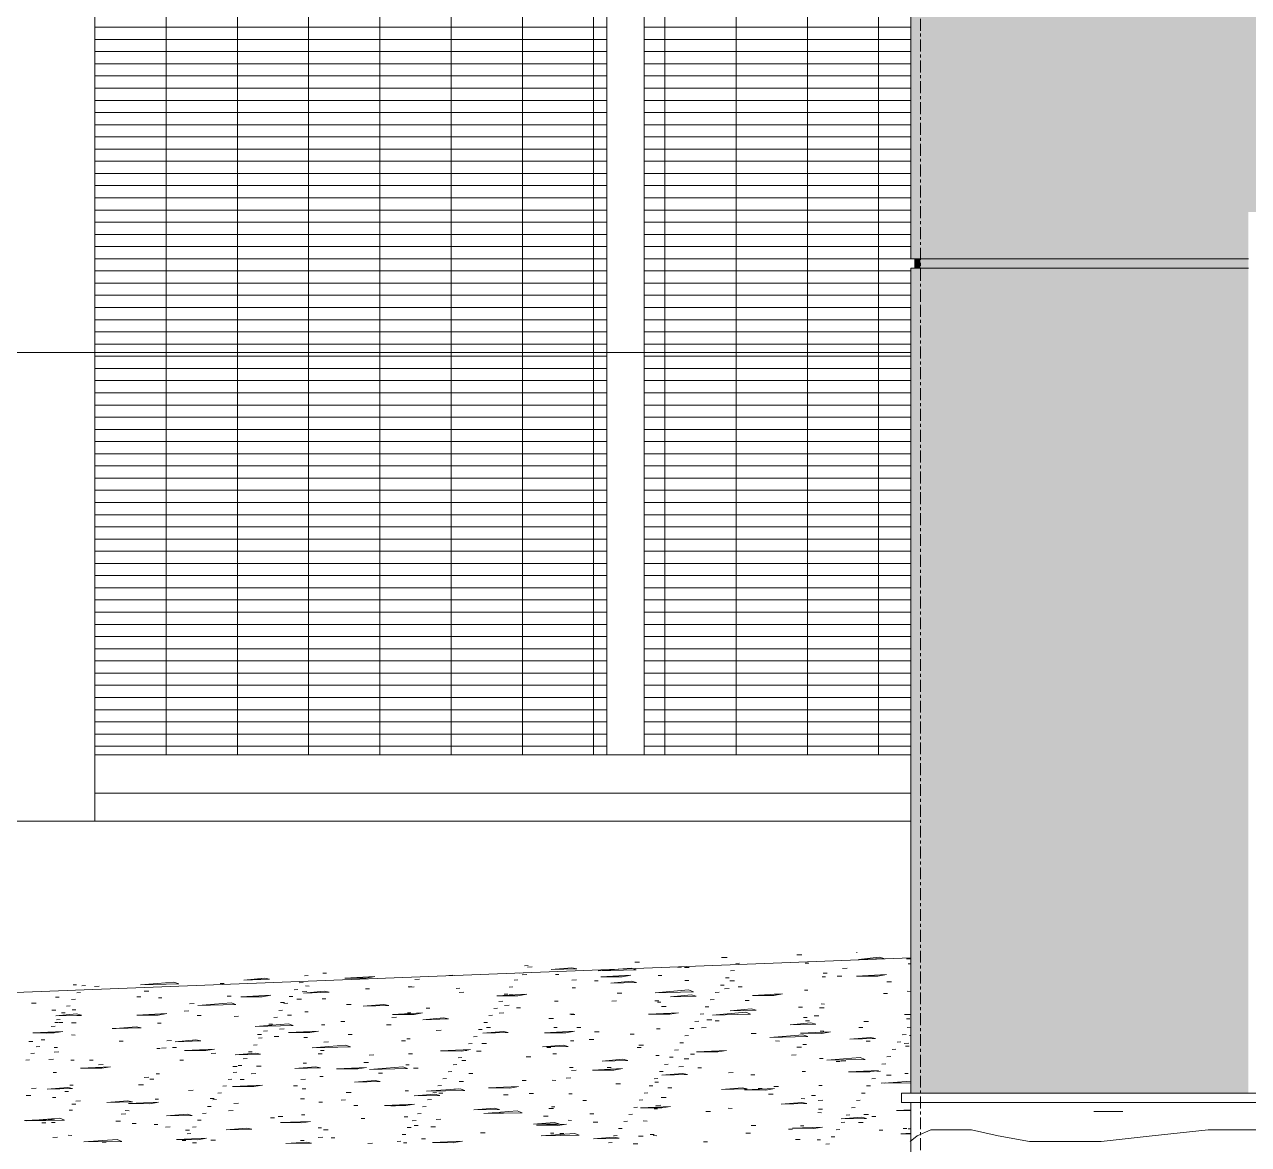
# Model space of a CAD drawing. Header units: millimetres. Extents: x 9199 to 175431, y -4466 to 35300.
# Drawn here: x 16281 to 17587, y 555 to 1750 of the extents above; entities that cross this region are included whole.
import ezdxf

# ---------------------------------------------------------------- set-up
doc = ezdxf.new("R2010")
doc.units = ezdxf.units.MM
doc.linetypes.add('Dash', pattern=[6, 3, -3])
doc.linetypes.add('Grid Line', pattern=[22.225, 12.7, -3.175, 3.175, -3.175])
for name, color, linetype, lineweight in [('A-FLOR', 192, 'Continuous', 9), ('A-FLOR-HRAL', 11, 'Continuous', 9), ('A-FLOR-PATT', 8, 'Continuous', 9), ('A-WALL', 113, 'Continuous', 9), ('A-WALL-PATT', 111, 'Continuous', 9), ('A-WALL-PATT-2', 111, 'Continuous', 5), ('C-PRKG', 70, 'Continuous', 9), ('C-PRKG-HDLN', 70, 'Dash', 9), ('S-COLS', 52, 'Continuous', 9), ('S-GRID-1', 1, 'Grid Line', 9)]:
    doc.layers.add(name, color=color, linetype=linetype, lineweight=lineweight)

# ---------------------------------------------------------------- blocks, each defined once
blk = doc.blocks.new('BAI XE PCCC - BAI XE PCCC-1477864-TKCS_MẶT ĐỨNG HƯỚNG ĐÔNG')
at = {"layer": 'C-PRKG'}
for p, q in [((17226.9, 1400), (14888.2, 1400)), ((14888.2, 1400), (17226.9, 1400))]:
    blk.add_line(p, q, dxfattribs=at)
at = {"layer": 'C-PRKG-HDLN'}
blk.add_line((17226.9, 1400), (14888.2, 1400), dxfattribs=at)
blk.add_line((17226.9, 1400), (14888.2, 1400), dxfattribs=at)
blk = doc.blocks.new('FP_27-TKCS_MẶT ĐỨNG HƯỚNG ĐÔNG')
at = {"layer": 'A-FLOR-PATT'}
for p, q in [((17105.3, 757.4), (17110.3, 757.6)), ((17168.9, 760.1), (17169.4, 760.1)), ((16814.5, 745.7), (16818.5, 746)), ((16817.7, 744.5), (16822.7, 744.7)), ((16932.2, 749.6), (16937.2, 749.8)), ((16978, 744.4), (16982.2, 744.4)), ((17024.8, 754.5), (17029.6, 754.5)), ((17029.6, 754.5), (17030.7, 754.7)), ((17040, 748.3), (17044, 748.6)), ((17114.2, 748.7), (17117.9, 748.7)), ((17171, 752.7), (17193, 754.9)), ((17171, 752.7), (17198.3, 753.6)), ((17198.3, 753.6), (17193, 754.9)), ((17222, 753.1), (17226.3, 753.1)), ((17223.8, 747.8), (17226.9, 747.8)), ((16515.2, 730.5), (16537.2, 732.6)), ((16515.2, 730.5), (16542.5, 731.5)), ((16529.1, 731.6), (16534.1, 731.8)), ((16542.5, 731.5), (16537.2, 732.6)), ((16579.9, 735.1), (16583.9, 735.4)), ((16599.7, 737.9), (16603.4, 737.9)), ((16622.9, 732.5), (16654.9, 734.3)), ((16622.9, 732.5), (16645.7, 732.7)), ((16645.7, 732.7), (16654.9, 734.3)), ((16697.6, 731.2), (16702.6, 731.4)), ((16734, 735.6), (16738.2, 735.7)), ((16809.1, 738.1), (16813.1, 738.4)), ((16812.1, 736.2), (16817, 736.5)), ((16843.1, 741.7), (16865.1, 743.8)), ((16843.1, 741.7), (16870.4, 742.6)), ((16847.6, 736.4), (16851.3, 736.4)), ((16870.4, 742.6), (16865.1, 743.8)), ((16893.1, 740.3), (16928.6, 743.4)), ((16893.1, 740.3), (16933.7, 741.5)), ((16895.9, 733.9), (16927.9, 735.7)), ((16895.9, 733.9), (16918.7, 734)), ((16918.7, 734), (16927.9, 735.7)), ((16933.7, 741.5), (16928.6, 743.4)), ((16957.2, 735.6), (16961, 735.6)), ((16985.2, 743.9), (16990.2, 744.1)), ((17029.1, 732.8), (17033.1, 733.1)), ((17034.5, 740.5), (17038.5, 740.8)), ((17132, 734.1), (17135.7, 734)), ((17133.2, 738), (17137.4, 738.1)), ((17148, 734.6), (17153, 734.8)), ((17153.7, 743.1), (17158.7, 743.3)), ((17168.9, 734.8), (17200.9, 736.6)), ((17168.9, 734.8), (17191.7, 734.8)), ((17191.7, 734.8), (17200.9, 736.6)), ((16333.2, 725.5), (16336.9, 725.5)), ((16342.5, 724.4), (16346.5, 724.7)), ((16356, 723.9), (16361, 724.1)), ((16405.1, 725.4), (16440.7, 728.4)), ((16405.1, 725.4), (16445.8, 726.6)), ((16409, 718.6), (16414, 718.8)), ((16445.8, 726.6), (16440.7, 728.5)), ((16489.9, 726.9), (16494.2, 726.9)), ((16569, 720.3), (16573, 720.6)), ((16574.4, 727.7), (16578.4, 728)), ((16577.5, 718.2), (16582.5, 718.4)), ((16578.9, 716.7), (16600.9, 718.7)), ((16581.1, 724.3), (16584.8, 724.2)), ((16606.3, 717.6), (16600.9, 718.7)), ((16645.2, 721.1), (16649.4, 721.2)), ((16690.7, 723.5), (16694.4, 723.5)), ((16692, 723.1), (16696.9, 723.3)), ((16741.6, 721.7), (16745.8, 721.8)), ((16798.2, 722.9), (16802.2, 723.2)), ((16803.7, 730.5), (16807.7, 730.8)), ((16865.1, 730.6), (16870, 730.8)), ((16865.4, 722.2), (16869.1, 722.2)), ((16889.2, 729.6), (16893.4, 729.6)), ((16906.8, 727.3), (16928.8, 729.4)), ((16906.8, 727.3), (16934.1, 728.1)), ((16934.1, 728.1), (16928.8, 729.4)), ((16954.1, 716.9), (16989.7, 720)), ((16985.6, 730.1), (16989.9, 730.1)), ((16994.8, 718.1), (16989.7, 720)), ((17023.7, 725), (17027.7, 725.3)), ((17027.9, 721.3), (17032.9, 721.5)), ((17033.6, 729.7), (17038.6, 729.9)), ((17042.5, 723.2), (17046.7, 723.2)), ((17113.3, 719.8), (17117, 719.7)), ((17201, 728.6), (17206, 728.8)), ((17222.9, 718.6), (17226.6, 718.5)), ((16288.9, 705.8), (16293.9, 706)), ((16314.5, 712.2), (16318.2, 712.2)), ((16331.6, 709.9), (16335.6, 710.2)), ((16337, 717.1), (16341, 717.4)), ((16401.1, 712.6), (16405.4, 712.7)), ((16424.2, 711.6), (16427.9, 711.6)), ((16457.4, 705.3), (16462.4, 705.5)), ((16466.2, 703.3), (16501.7, 706.3)), ((16497.6, 713.3), (16501.8, 713.3)), ((16506.8, 704.4), (16501.8, 706.3)), ((16512, 712.7), (16544, 714.5)), ((16512, 712.7), (16534.7, 712.8)), ((16534.7, 712.8), (16544, 714.5)), ((16554.4, 706.8), (16558.6, 706.8)), ((16558.1, 705.5), (16562.1, 705.8)), ((16563.6, 712.9), (16567.6, 713.2)), ((16571.9, 710.1), (16576.8, 710.3)), ((16578.9, 716.7), (16606.2, 717.6)), ((16598.9, 710.4), (16602.6, 710.4)), ((16745, 717.4), (16749.9, 717.6)), ((16785, 713.8), (16817, 715.5)), ((16785, 713.8), (16807.7, 713.8)), ((16787.4, 707.8), (16791.4, 708.1)), ((16792.8, 715.4), (16796.8, 715.7)), ((16798.4, 715), (16802.7, 715)), ((16807.7, 713.8), (16817, 715.5)), ((16846.8, 708.2), (16850.5, 708.2)), ((16907.8, 708.2), (16912.8, 708.5)), ((16913.5, 716.5), (16918.5, 716.7)), ((16953.6, 708.6), (16957.9, 708.6)), ((16954.1, 716.9), (16994.7, 718.1)), ((16956.4, 707.1), (16960.1, 707.1)), ((16970.5, 712.6), (16992.5, 714.7)), ((16970.5, 712.6), (16997.8, 713.5)), ((16997.9, 713.5), (16992.6, 714.7)), ((17012.8, 709.6), (17016.8, 709.9)), ((17018.2, 717.3), (17022.2, 717.6)), ((17050.1, 708.8), (17054.3, 708.8)), ((17058, 714.3), (17090, 716)), ((17058, 714.3), (17080.7, 714.3)), ((17080.7, 714.3), (17090, 716)), ((17080.9, 715.4), (17085.9, 715.6)), ((17131.1, 705.1), (17134.8, 705)), ((17197.7, 716.4), (17201.9, 716.4)), ((16310.4, 698.6), (16314.6, 698.6)), ((16314.7, 692.5), (16336.8, 694.5)), ((16314.7, 692.5), (16342.1, 693.3)), ((16320.7, 695.5), (16324.7, 695.8)), ((16326.2, 702.7), (16330.2, 703)), ((16332.3, 698.7), (16336, 698.7)), ((16342.1, 693.3), (16336.8, 694.5)), ((16337.3, 692.7), (16342.3, 692.9)), ((16401, 693.3), (16433, 695)), ((16401, 693.3), (16423.8, 693.3)), ((16423.8, 693.3), (16433, 695)), ((16451.8, 697.4), (16456.7, 697.6)), ((16465.6, 692.7), (16469.8, 692.7)), ((16466.2, 703.3), (16506.8, 704.4)), ((16504.8, 691.8), (16509.7, 692)), ((16552.7, 698.1), (16556.7, 698.4)), ((16562, 693.1), (16566.3, 693.2)), ((16580.2, 696.8), (16583.9, 696.8)), ((16624.9, 704.5), (16629.8, 704.7)), ((16642.6, 702.6), (16664.6, 704.6)), ((16642.6, 702.6), (16670, 703.5)), ((16670, 703.5), (16664.7, 704.6)), ((16674, 694), (16706, 695.6)), ((16674, 694), (16696.8, 694)), ((16689.8, 695.8), (16693.5, 695.7)), ((16696.8, 694), (16706, 695.6)), ((16709.6, 700.6), (16713.8, 700.7)), ((16776.5, 692.7), (16780.5, 693)), ((16781.9, 700.3), (16785.9, 700.6)), ((16787.7, 695.4), (16792.7, 695.6)), ((16793.4, 703.6), (16798.4, 703.8)), ((16806, 701), (16810.3, 701)), ((16862.9, 694.1), (16867.1, 694.1)), ((16864.5, 693.9), (16868.3, 693.9)), ((16947, 694.2), (16979, 695.8)), ((16947, 694.2), (16969.8, 694.2)), ((16960.8, 702.3), (16965.8, 702.5)), ((16969.8, 694.2), (16979, 695.8)), ((17001.9, 694.2), (17005.9, 694.5)), ((17007.4, 701.9), (17011.4, 702.2)), ((17015.1, 693.3), (17050.7, 696.3)), ((17015.1, 693.3), (17055.8, 694.3)), ((17034.2, 697.8), (17056.3, 699.9)), ((17034.2, 697.8), (17061.6, 698.6)), ((17055.8, 694.3), (17050.7, 696.3)), ((17061.6, 698.6), (17056.3, 699.9)), ((17106.9, 701.7), (17111.2, 701.7)), ((17123.7, 692.5), (17128.7, 692.6)), ((17129.4, 700.9), (17134.4, 701.1)), ((17220, 693.9), (17226.9, 694.3)), ((17220, 693.9), (17226.9, 693.9)), ((16309.9, 681.1), (16313.9, 681.4)), ((16313.7, 685.5), (16317.4, 685.5)), ((16315.3, 688.3), (16319.3, 688.6)), ((16318, 685.3), (16322.2, 685.3)), ((16331.6, 684.8), (16336.6, 685)), ((16378.4, 678.8), (16400.5, 680.7)), ((16378.4, 678.8), (16405.8, 679.6)), ((16384.7, 679.3), (16389.6, 679.5)), ((16405.8, 679.6), (16400.5, 680.7)), ((16423.3, 684.6), (16427, 684.5)), ((16527.2, 680.9), (16562.8, 683.9)), ((16527.2, 680.9), (16567.9, 682)), ((16541.8, 683.4), (16545.8, 683.6)), ((16547.3, 690.7), (16551.3, 691)), ((16567.9, 682), (16562.8, 683.9)), ((16598, 682.9), (16601.7, 682.9)), ((16618.9, 686.5), (16623.1, 686.5)), ((16667.6, 682.7), (16672.6, 682.9)), ((16673.3, 690.8), (16678.3, 691)), ((16706.3, 688.3), (16728.4, 690.3)), ((16706.3, 688.3), (16733.7, 689.1)), ((16733.7, 689.1), (16728.4, 690.3)), ((16771.1, 685.2), (16775.1, 685.5)), ((16774.1, 679.9), (16778.3, 679.9)), ((16840.7, 689.5), (16845.7, 689.7)), ((16845.9, 680), (16849.6, 680)), ((16870.5, 680), (16874.7, 680)), ((16991.1, 678.8), (16995.1, 679.1)), ((16996.5, 686.5), (17000.5, 686.8)), ((17003.6, 679.7), (17008.6, 679.9)), ((17009.3, 688), (17014.3, 688.2)), ((17018.1, 687.2), (17022.3, 687.2)), ((17097.9, 682.8), (17120, 684.8)), ((17097.9, 682.8), (17125.3, 683.5)), ((17112.4, 690.8), (17116.1, 690.8)), ((17114.5, 687.2), (17118.8, 687.2)), ((17125.3, 683.5), (17120, 684.8)), ((17171.4, 679.9), (17175.6, 679.9)), ((17176.7, 686.3), (17181.7, 686.4)), ((17222.1, 689.3), (17225.8, 689.3)), ((17223, 680.1), (17226.9, 680.4)), ((16290.1, 674.2), (16322.1, 675.8)), ((16290.1, 674.2), (16312.8, 674.2)), ((16299, 666.7), (16303, 667)), ((16304.4, 673.9), (16308.4, 674.2)), ((16312.8, 674.2), (16322.1, 675.8)), ((16331.5, 672), (16335.2, 671.9)), ((16374.8, 678.8), (16379.1, 678.8)), ((16433.1, 665.9), (16438.1, 666.1)), ((16442.2, 664.8), (16464.2, 666.8)), ((16469.5, 665.6), (16464.2, 666.8)), ((16530, 672.5), (16534.3, 672.5)), ((16531, 668.7), (16535, 668.9)), ((16536.4, 676), (16540.4, 676.3)), ((16547.5, 670.3), (16552.5, 670.5)), ((16553.2, 678.3), (16558.2, 678.4)), ((16563.1, 674.5), (16595.1, 676.1)), ((16563.1, 674.5), (16585.8, 674.5)), ((16579.3, 669.4), (16583.1, 669.3)), ((16585.8, 674.5), (16595.1, 676.1)), ((16626.5, 672.7), (16630.7, 672.7)), ((16689, 668), (16692.7, 668)), ((16720.6, 676.9), (16725.6, 677.1)), ((16760.2, 670.2), (16764.2, 670.4)), ((16765.6, 677.7), (16769.6, 678)), ((16770.1, 673.9), (16792.1, 675.8)), ((16770.1, 673.9), (16797.4, 674.6)), ((16797.4, 674.6), (16792.1, 675.8)), ((16836.1, 674.4), (16868.1, 676)), ((16836.1, 674.4), (16858.8, 674.4)), ((16858.8, 674.4), (16868.1, 676)), ((16883.5, 667.1), (16888.5, 667.3)), ((16889.2, 675.3), (16894.2, 675.5)), ((16927.3, 672.9), (16931.6, 672.9)), ((16955.5, 678.6), (16959.2, 678.6)), ((16985.7, 671.1), (16989.6, 671.4)), ((17056.6, 673.5), (17061.6, 673.7)), ((17076.2, 669.4), (17111.7, 672.3)), ((17076.2, 669.4), (17116.8, 670.3)), ((17109.1, 673.8), (17141.1, 675.4)), ((17109.1, 673.8), (17131.8, 673.7)), ((17116.8, 670.3), (17111.7, 672.3)), ((17130.2, 676.1), (17133.9, 676)), ((17131.8, 673.7), (17141.1, 675.4)), ((17161.7, 667.5), (17183.7, 669.5)), ((17161.7, 667.5), (17189, 668.2)), ((17189, 668.2), (17183.7, 669.5)), ((17217.6, 672.3), (17221.6, 672.6)), ((17225.2, 671.5), (17226.9, 671.6)), ((16286, 665.1), (16290.2, 665.1)), ((16293.6, 659.5), (16297.6, 659.8)), ((16312.8, 658.8), (16316.5, 658.8)), ((16313, 653.8), (16318, 654)), ((16382.4, 665.4), (16386.7, 665.4)), ((16422.4, 657.6), (16426.1, 657.5)), ((16427.4, 658), (16432.4, 658.2)), ((16439.3, 658.7), (16443.5, 658.7)), ((16442.2, 664.8), (16469.5, 665.6)), ((16452.1, 655.4), (16484.1, 657)), ((16452.1, 655.4), (16474.9, 655.4)), ((16474.9, 655.4), (16484.1, 657)), ((16520.1, 654), (16524.1, 654.2)), ((16525.5, 661.3), (16529.5, 661.6)), ((16588.2, 658.2), (16623.8, 661.1)), ((16588.2, 658.2), (16628.9, 659.2)), ((16597.1, 655.4), (16600.8, 655.4)), ((16600.5, 664.5), (16605.5, 664.7)), ((16628.9, 659.2), (16623.8, 661.1)), ((16683.3, 665.8), (16687.6, 665.8)), ((16725.1, 655), (16757.1, 656.5)), ((16725.1, 655), (16747.9, 654.9)), ((16747.9, 654.9), (16757.1, 656.5)), ((16749.4, 655.2), (16753.3, 655.4)), ((16754.8, 662.7), (16758.8, 662.9)), ((16763.4, 654.7), (16768.4, 654.9)), ((16769.1, 662.9), (16774.1, 663)), ((16833.8, 659.2), (16855.8, 661.1)), ((16833.8, 659.2), (16861.1, 659.9)), ((16838.5, 658.8), (16842.8, 658.8)), ((16861.1, 659.9), (16855.8, 661.1)), ((16863.7, 665.7), (16867.4, 665.6)), ((16934.9, 658.6), (16939.2, 658.6)), ((16936.5, 661), (16941.5, 661.2)), ((16974.8, 655.8), (16978.8, 656.1)), ((16980.2, 663.5), (16984.2, 663.7)), ((16998.1, 654), (17030.1, 655.6)), ((16998.1, 654), (17020.9, 653.9)), ((17020.9, 653.9), (17030.1, 655.6)), ((17082.5, 665.6), (17086.8, 665.5)), ((17105.1, 658.9), (17110, 659.1)), ((17111.6, 661.9), (17115.3, 661.8)), ((17179, 665.3), (17183.2, 665.3)), ((17206.7, 656.6), (17210.7, 656.9)), ((17212.2, 664.5), (17216.2, 664.7)), ((17219.5, 663), (17224.5, 663.2)), ((17221.2, 660.1), (17224.9, 660)), ((16282.7, 645.2), (16286.7, 645.5)), ((16288.2, 652.4), (16292.1, 652.6)), ((16307.3, 646), (16312.3, 646.2)), ((16330.6, 645.2), (16334.3, 645.2)), ((16350.5, 645.2), (16354.7, 645.2)), ((16360.3, 640.3), (16365.3, 640.5)), ((16446.9, 645.2), (16451.1, 645.2)), ((16480.4, 652.3), (16485.4, 652.5)), ((16505.9, 650.7), (16527.9, 652.6)), ((16505.9, 650.7), (16533.2, 651.4)), ((16514.7, 646.7), (16518.7, 646.9)), ((16533.2, 651.4), (16527.9, 652.6)), ((16578.5, 641.9), (16582.2, 641.9)), ((16594.5, 652), (16598.7, 652)), ((16643.3, 642.6), (16648.3, 642.7)), ((16649, 650.6), (16654, 650.8)), ((16688.1, 640.3), (16691.8, 640.2)), ((16690.9, 651.9), (16695.2, 651.9)), ((16738.5, 640.2), (16742.5, 640.4)), ((16743.9, 647.7), (16747.9, 647.9)), ((16747.8, 644.9), (16752, 644.9)), ((16816.4, 648.7), (16821.4, 648.8)), ((16845, 651.9), (16848.7, 651.8)), ((16897.5, 644.2), (16919.5, 646.2)), ((16897.5, 644.2), (16924.8, 644.9)), ((16924.8, 644.9), (16919.5, 646.2)), ((16954.6, 650.1), (16958.4, 650.1)), ((16963.9, 640.5), (16967.9, 640.8)), ((16969.4, 648.2), (16973.3, 648.4)), ((16985, 646.5), (16989.9, 646.7)), ((16991.8, 651.4), (16996, 651.4)), ((17099.4, 650.5), (17104.4, 650.7)), ((17129.3, 647.1), (17133.1, 647.1)), ((17137.2, 645.2), (17172.8, 648)), ((17137.2, 645.2), (17177.9, 646)), ((17147, 643.6), (17151.2, 643.6)), ((17152.4, 644.1), (17157.4, 644.3)), ((17177.9, 646), (17172.8, 648)), ((17195.9, 641), (17199.9, 641.3)), ((17201.3, 648.8), (17205.3, 649.1)), ((16311.9, 632.1), (16315.6, 632)), ((16341.2, 636.7), (16373.2, 638.2)), ((16341.2, 636.7), (16363.9, 636.7)), ((16363.9, 636.7), (16373.2, 638.2)), ((16408.8, 626.7), (16413.8, 626.9)), ((16421.6, 630.6), (16425.3, 630.5)), ((16503.7, 638.3), (16508, 638.3)), ((16503.8, 632), (16507.8, 632.3)), ((16509.2, 639.3), (16513.2, 639.6)), ((16523.2, 630.6), (16528.2, 630.8)), ((16528.9, 638.6), (16533.9, 638.7)), ((16569.6, 636.3), (16591.6, 638.2)), ((16569.6, 636.3), (16596.9, 637)), ((16596.9, 637), (16591.6, 638.2)), ((16596.3, 627.9), (16600, 627.8)), ((16614.2, 635.9), (16646.2, 637.4)), ((16614.2, 635.9), (16636.9, 635.8)), ((16636.9, 635.8), (16646.2, 637.4)), ((16649.3, 635.3), (16684.9, 638)), ((16649.3, 635.3), (16689.9, 636.1)), ((16658.9, 631.2), (16663.2, 631.2)), ((16690, 636.1), (16684.9, 638)), ((16696.3, 636.5), (16701.3, 636.7)), ((16733.1, 632.7), (16737, 633)), ((16755.4, 630.9), (16759.6, 630.9)), ((16862.8, 637.5), (16866.5, 637.4)), ((16864.9, 634.3), (16869.8, 634.5)), ((16887.2, 634.6), (16919.2, 636.1)), ((16887.2, 634.6), (16909.9, 634.5)), ((16903, 637.4), (16907.2, 637.4)), ((16909.9, 634.5), (16919.2, 636.1)), ((16958.5, 632.9), (16962.5, 633.1)), ((16961.2, 629.1), (16983.2, 631)), ((16961.2, 629.1), (16988.5, 629.7)), ((16979.3, 638.2), (16984.3, 638.4)), ((16988.5, 629.7), (16983.2, 631)), ((16999.4, 637), (17003.6, 637)), ((17032.3, 631.8), (17037.3, 632)), ((17056.2, 629.6), (17060.5, 629.5)), ((17110.7, 633), (17114.4, 632.9)), ((17160.2, 632.8), (17192.2, 634.3)), ((17160.2, 632.8), (17182.9, 632.7)), ((17183, 632.7), (17192.2, 634.3)), ((17190.4, 633.2), (17194.4, 633.5)), ((17200.8, 629.2), (17205.8, 629.3)), ((17220.3, 630.8), (17224, 630.8)), ((16288.7, 615.1), (16293.7, 615.2)), ((16305.4, 614.3), (16327.4, 616.1)), ((16305.4, 614.3), (16332.7, 615)), ((16332.7, 615), (16327.4, 616.1)), ((16329.7, 618.5), (16333.4, 618.4)), ((16403.1, 618.9), (16408.1, 619)), ((16414.9, 624.9), (16419.2, 624.9)), ((16492.9, 617.4), (16496.9, 617.7)), ((16498.4, 624.7), (16502.4, 625)), ((16503.2, 617.2), (16535.2, 618.6)), ((16503.2, 617.2), (16526, 617.1)), ((16511.3, 624.7), (16515.6, 624.7)), ((16526, 617.1), (16535.2, 618.6)), ((16568.2, 617.7), (16572.4, 617.7)), ((16576.2, 624.6), (16581.2, 624.8)), ((16577.6, 614.5), (16581.3, 614.4)), ((16633.3, 621.8), (16655.3, 623.6)), ((16633.3, 621.8), (16660.6, 622.4)), ((16660.6, 622.4), (16655.3, 623.6)), ((16710.3, 612), (16745.9, 614.7)), ((16722.2, 617.8), (16726.2, 618)), ((16727.6, 625.2), (16731.6, 625.5)), ((16739.1, 614.3), (16744.1, 614.4)), ((16744.8, 622.4), (16749.7, 622.5)), ((16751, 612.7), (16745.9, 614.7)), ((16776.2, 615.6), (16808.2, 617)), ((16776.2, 615.6), (16799, 615.4)), ((16799, 615.4), (16808.2, 617)), ((16812.2, 623.6), (16816.5, 623.6)), ((16844.2, 623.7), (16847.9, 623.6)), ((16859.2, 626.1), (16864.2, 626.3)), ((16912.2, 619.8), (16917.2, 620)), ((16947.6, 617.6), (16951.6, 617.9)), ((16953.1, 625.2), (16957, 625.5)), ((16953.8, 621.6), (16957.5, 621.6)), ((16967.4, 615.7), (16971.7, 615.7)), ((17024.9, 613.8), (17046.9, 615.6)), ((17024.9, 613.8), (17052.2, 614.4)), ((17052.2, 614.4), (17046.9, 615.6)), ((17049.2, 613.5), (17081.2, 614.9)), ((17063.9, 615.1), (17068.1, 615.1)), ((17072, 613.3), (17081.2, 614.9)), ((17080.7, 617.1), (17085.7, 617.2)), ((17128.5, 618.1), (17132.2, 618.1)), ((17179.6, 617.6), (17183.6, 617.9)), ((17185, 625.4), (17189, 625.7)), ((17195.2, 620.7), (17200.1, 620.9)), ((17198.2, 620.6), (17226.9, 622.8)), ((17198.2, 620.6), (17226.9, 621.1)), ((17211.4, 621.4), (17215.7, 621.3)), ((16283, 607.3), (16288, 607.5)), ((16311.1, 605.4), (16314.8, 605.3)), ((16324.2, 611.7), (16328.4, 611.7)), ((16336, 601.4), (16341, 601.6)), ((16369.1, 600.1), (16391.1, 601.9)), ((16369.1, 600.1), (16396.4, 600.7)), ((16396.4, 600.7), (16391.1, 601.9)), ((16420.7, 603.6), (16424.4, 603.5)), ((16456.1, 612.9), (16461.1, 613.1)), ((16479.4, 604.4), (16483.6, 604.3)), ((16482.1, 602.9), (16486.1, 603.1)), ((16487.5, 610.1), (16491.5, 610.4)), ((16575.8, 603.9), (16580, 603.9)), ((16619, 602.6), (16623.9, 602.7)), ((16624.6, 610.6), (16629.6, 610.8)), ((16687.2, 612.5), (16690.9, 612.5)), ((16697, 607), (16719, 608.8)), ((16697, 607), (16724.3, 607.6)), ((16710.3, 612), (16751, 612.7)), ((16711.3, 602.9), (16715.3, 603.1)), ((16716.8, 610.3), (16720.7, 610.6)), ((16724.3, 607.6), (16719, 608.8)), ((16723.4, 610.1), (16727.6, 610)), ((16792.1, 608), (16797.1, 608.1)), ((16819.8, 609.5), (16824.1, 609.5)), ((16861.9, 609.2), (16865.6, 609.1)), ((16876.7, 602.1), (16880.9, 602.1)), ((16936.8, 602.4), (16940.7, 602.7)), ((16942.2, 610), (16946.2, 610.3)), ((16960.6, 605.2), (16965.6, 605.3)), ((17049.2, 613.5), (17072, 613.3)), ((17075, 608.7), (17080, 608.9)), ((17109.8, 604.1), (17113.5, 604)), ((17120.7, 607.5), (17124.9, 607.4)), ((17128, 602.1), (17133, 602.3)), ((17168.7, 602.1), (17172.7, 602.3)), ((17174.2, 609.8), (17178.1, 610.1)), ((16328.8, 591.7), (16332.6, 591.7)), ((16331.8, 598.3), (16336, 598.2)), ((16384.4, 587.7), (16389.4, 587.8)), ((16388.6, 591.3), (16392.9, 591.2)), ((16392.3, 598.8), (16424.3, 600.2)), ((16392.3, 598.8), (16415, 598.7)), ((16415, 598.7), (16424.3, 600.2)), ((16471.2, 588.3), (16475.2, 588.6)), ((16476.7, 595.6), (16480.6, 595.8)), ((16498.9, 591.1), (16503.8, 591.3)), ((16504.5, 599), (16509.5, 599.2)), ((16595.4, 600.4), (16599.1, 600.3)), ((16632.6, 596.7), (16636.9, 596.7)), ((16665.3, 596.9), (16697.3, 598.2)), ((16665.3, 596.9), (16688, 596.7)), ((16672, 596.4), (16677, 596.5)), ((16688, 596.7), (16697.3, 598.2)), ((16700.5, 588), (16704.4, 588.3)), ((16705.9, 595.5), (16709.9, 595.7)), ((16760.7, 592), (16782.7, 593.8)), ((16760.7, 592), (16788, 592.5)), ((16771.4, 588.4), (16806.9, 591)), ((16771.4, 588.4), (16812, 589)), ((16788, 592.5), (16782.7, 593.8)), ((16787.8, 588.6), (16792.1, 588.6)), ((16812, 589), (16806.9, 591)), ((16840.5, 593.5), (16845.5, 593.7)), ((16843.3, 595.5), (16847, 595.4)), ((16884.3, 587.9), (16888.5, 587.8)), ((16931.3, 594.8), (16935.3, 595.1)), ((16938.3, 594.4), (16970.3, 595.8)), ((16938.3, 594.4), (16961, 594.2)), ((16952.9, 593.1), (16956.6, 593.1)), ((16954.9, 596.9), (16959.9, 597.1)), ((16961.1, 594.2), (16970.3, 595.8)), ((17007.9, 590.4), (17012.9, 590.5)), ((17031.9, 593.8), (17036.1, 593.7)), ((17088.6, 598.3), (17110.6, 600.1)), ((17088.6, 598.3), (17115.9, 598.8)), ((17115.9, 598.8), (17110.6, 600.1)), ((17127.6, 589.2), (17131.3, 589.1)), ((17128.3, 592.9), (17132.5, 592.9)), ((17163.3, 594.3), (17167.3, 594.5)), ((17211.3, 591.5), (17226.9, 592.1)), ((17211.3, 591.5), (17226.9, 591.3)), ((16281.3, 580.8), (16313.3, 582.2)), ((16281.3, 580.8), (16304.1, 580.7)), ((16283.4, 580.6), (16319, 583.1)), ((16283.4, 580.6), (16324.1, 581.3)), ((16299.8, 578.4), (16304, 578.3)), ((16304.1, 580.7), (16313.3, 582.2)), ((16310.2, 578.7), (16313.9, 578.6)), ((16324.1, 581.3), (16319, 583.1)), ((16378.8, 579.9), (16383.7, 580)), ((16396.2, 577.7), (16400.5, 577.7)), ((16419.8, 576.6), (16423.5, 576.5)), ((16432.8, 585.7), (16454.8, 587.4)), ((16432.8, 585.7), (16460.1, 586.2)), ((16460.1, 586.2), (16454.8, 587.4)), ((16465.8, 581.1), (16469.8, 581.3)), ((16543.8, 583.5), (16548.1, 583.5)), ((16551.9, 585), (16556.8, 585.1)), ((16554.3, 578.5), (16586.3, 579.8)), ((16554.3, 578.5), (16577.1, 578.3)), ((16576.7, 587), (16580.5, 587)), ((16577.1, 578.3), (16586.3, 579.8)), ((16640.3, 582.8), (16644.5, 582.8)), ((16686.4, 584.8), (16690.1, 584.7)), ((16695, 580.6), (16699, 580.8)), ((16697.1, 575.4), (16701.3, 575.4)), ((16720.4, 582), (16725.4, 582.2)), ((16824.4, 576.8), (16846.4, 578.6)), ((16824.4, 576.8), (16851.7, 577.3)), ((16827.4, 575.8), (16859.3, 577)), ((16827.4, 575.8), (16850.1, 575.5)), ((16834.8, 585.3), (16839.8, 585.5)), ((16851.8, 577.3), (16846.4, 578.6)), ((16850.1, 575.5), (16859.4, 577)), ((16861.1, 581), (16864.8, 580.9)), ((16887.8, 578.9), (16892.8, 579)), ((16920.5, 579.6), (16924.5, 579.9)), ((16925.9, 587.2), (16929.9, 587.5)), ((16941.1, 580.3), (16945.4, 580.2)), ((17056.4, 575.5), (17061.4, 575.6)), ((17109, 575.1), (17112.7, 575)), ((17152.3, 582.5), (17174.3, 584.3)), ((17152.3, 582.5), (17179.6, 583)), ((17152.4, 578.8), (17156.4, 579)), ((17157.9, 586.5), (17161.8, 586.8)), ((17170.8, 578.6), (17175.8, 578.8)), ((17179.6, 583), (17174.3, 584.3)), ((17176.5, 587.1), (17181.5, 587.2)), ((17185.1, 585.1), (17189.4, 585)), ((16311.7, 562.8), (16316.6, 562.9)), ((16328, 565), (16331.7, 564.9)), ((16431.8, 573.8), (16436.7, 573.9)), ((16443.4, 560.6), (16475.4, 561.8)), ((16453.1, 570.6), (16457.3, 570.5)), ((16454.9, 566.6), (16458.9, 566.8)), ((16460.4, 573.8), (16464.3, 574.1)), ((16466.1, 560.3), (16475.4, 561.8)), ((16496.5, 571), (16518.5, 572.7)), ((16496.5, 571), (16523.8, 571.5)), ((16523.9, 571.5), (16518.5, 572.7)), ((16594.5, 572.9), (16598.2, 572.9)), ((16594.6, 562.8), (16599.6, 563)), ((16600.3, 570.8), (16605.3, 570.9)), ((16608.3, 562.4), (16612.5, 562.3)), ((16684.2, 565.8), (16688.2, 566)), ((16689.6, 573.2), (16693.6, 573.4)), ((16704.7, 561.4), (16708.9, 561.4)), ((16714.7, 574), (16719.7, 574.1)), ((16767.7, 567.5), (16772.7, 567.7)), ((16832.4, 564.5), (16868, 567)), ((16832.4, 564.5), (16873, 565)), ((16842.4, 567.3), (16846.1, 567.2)), ((16852.3, 566.9), (16856.5, 566.9)), ((16873.1, 565), (16868, 567)), ((16888.1, 561.4), (16910.1, 563.1)), ((16888.1, 561.4), (16915.5, 561.8)), ((16909.6, 564.5), (16913.6, 564.7)), ((16915.5, 561.8), (16910.2, 563.1)), ((16915, 572.1), (16919, 572.3)), ((16936.3, 564.1), (16941.3, 564.2)), ((16948.7, 565.9), (16953, 565.9)), ((16952, 564.7), (16955.7, 564.6)), ((17050.7, 567.1), (17055.7, 567.3)), ((17096.3, 571.5), (17100.6, 571.4)), ((17100.4, 572.5), (17132.4, 573.8)), ((17100.4, 572.5), (17123.1, 572.2)), ((17123.1, 572.2), (17132.4, 573.8)), ((17141.6, 563.3), (17145.5, 563.5)), ((17147, 571), (17151, 571.3)), ((17192.8, 570.4), (17197, 570.3)), ((17216, 566.5), (17226.9, 567.4)), ((17216, 566.5), (17226.9, 566.7)), ((17218.6, 572.4), (17222.3, 572.3)), ((17223.8, 571.8), (17226.9, 571.9)), ((16344.5, 557.9), (16380, 560.4)), ((16344.5, 557.9), (16385.1, 558.5)), ((16364.2, 557.8), (16368.5, 557.8)), ((16385.1, 558.5), (16380.1, 560.4)), ((16443.4, 560.6), (16466.1, 560.3)), ((16449.5, 559.4), (16453.5, 559.6)), ((16460.7, 556.9), (16464.9, 556.9)), ((16480.2, 559.7), (16485.2, 559.9)), ((16560.2, 556.2), (16582.3, 557.8)), ((16560.2, 556.2), (16587.6, 556.6)), ((16575.9, 559.6), (16579.6, 559.5)), ((16587.6, 556.6), (16582.3, 557.8)), ((16647.6, 556.4), (16652.6, 556.5)), ((16678.7, 558.4), (16682.7, 558.6)), ((16685.5, 557.1), (16689.2, 557)), ((16716.4, 557.4), (16748.4, 558.7)), ((16716.4, 557.4), (16739.2, 557.1)), ((16739.2, 557.2), (16748.4, 558.7)), ((16904.2, 556.9), (16908.2, 557.2)), ((16930.6, 555.8), (16935.6, 556)), ((17005.6, 558.1), (17009.8, 558.1)), ((17103.7, 560.4), (17108.7, 560.5)), ((17126.7, 560.2), (17130.5, 560.1)), ((17136.1, 555.6), (17140.1, 555.8))]:
    blk.add_line(p, q, dxfattribs=at)
blk = doc.blocks.new('NBS_CLDPhysicalSecuritySystems_MtlMeshPnlFncngSym_CLDModsecSecurusS3_InfillPanel - NBS_CLDPhysicalSecuritySystems_MtlMeshPnlFncngSym_CLDModsecSecurusS2_InfillPanel-2369324-TKCS_MẶT ĐỨNG HƯỚNG ĐÔNG')
at = {"layer": 'A-FLOR-HRAL'}
h = blk.add_hatch(dxfattribs=at)
h.set_pattern_fill('FP_6', color=256, style=0, pattern_type=2)
h.set_pattern_definition([(0, (20156.337, 850), (0, 13), []), (90, (20156.34, 850), (-76, 5e-15), [])])
h.paths.add_polyline_path([(16356.3, 971), (16902.3, 971), (16902.3, 2850), (16356.3, 2850), (16356.3, 1114.1)])
h.paths.add_polyline_path([(16942.3, 971), (17226.9, 971), (17226.9, 1490), (17230.9, 1490), (17230.8, 1500), (17226.9, 1500), (17226.9, 2850), (16942.3, 2850), (16942.3, 978.8)])
h.paths.add_polyline_path([(18590.9, 1034.3), (18902.3, 1034.3), (18902.3, 1064.8), (18561.5, 1064.8), (18561.5, 1034.3)])
h.paths.add_polyline_path([(18511.5, 1034.3), (18511.5, 1064.8), (17942.3, 1064.8), (17942.3, 1034.3), (18326.3, 1034.3)])
h.paths.add_polyline_path([(18942.3, 1034.3), (19461.1, 1034.3), (19461.1, 1064.8), (18942.3, 1064.8)])
h.paths.add_polyline_path([(19511.1, 1034.3), (19902.3, 1034.3), (19902.3, 1064.8), (19511.1, 1064.8)])
h.paths.add_polyline_path([(19942.3, 1034.3), (20156.3, 1034.3), (20156.3, 1064.8), (19942.3, 1064.8)])
h.paths.add_polyline_path([(17636.9, 1034.3), (17902.3, 1034.3), (17902.3, 1064.8), (17636.9, 1064.8)])
h.paths.add_polyline_path([(19902.3, 1134.3), (19902.3, 1164.8), (19511.1, 1164.8), (19511.1, 1134.3), (19649.1, 1134.3)])
h.paths.add_polyline_path([(17902.3, 1134.3), (17902.3, 1164.8), (17636.9, 1164.8), (17636.9, 1134.3), (17797.3, 1134.3)])
h.paths.add_polyline_path([(18902.3, 1134.3), (18902.3, 1164.8), (18561.5, 1164.8), (18561.5, 1134.3), (18855.4, 1134.3)])
h.paths.add_polyline_path([(17942.3, 1134.3), (18511.5, 1134.3), (18511.5, 1164.8), (17942.3, 1164.8)])
h.paths.add_polyline_path([(19384.5, 1134.3), (19461.1, 1134.3), (19461.1, 1164.8), (18942.3, 1164.8), (18942.3, 1134.3)])
h.paths.add_polyline_path([(20156.3, 1134.3), (20156.3, 1164.8), (19942.3, 1164.8), (19942.3, 1134.3)])
h.paths.add_polyline_path([(18942.3, 1234.3), (19461.1, 1234.3), (19461.1, 1264.8), (18942.3, 1264.8)])
h.paths.add_polyline_path([(18902.3, 1234.3), (18902.3, 1264.8), (18561.5, 1264.8), (18561.5, 1234.3), (18855.4, 1234.3)])
h.paths.add_polyline_path([(18326.3, 1234.3), (18511.5, 1234.3), (18511.5, 1264.8), (17942.3, 1264.8), (17942.3, 1234.3)])
h.paths.add_polyline_path([(19649.1, 1234.3), (19902.3, 1234.3), (19902.3, 1264.8), (19511.1, 1264.8), (19511.1, 1234.3)])
h.paths.add_polyline_path([(19942.3, 1234.3), (20156.3, 1234.3), (20156.3, 1264.8), (19942.3, 1264.8)])
h.paths.add_polyline_path([(17636.9, 1234.3), (17902.3, 1234.3), (17902.3, 1264.8), (17636.9, 1264.8)])
h.paths.add_polyline_path([(19384.5, 1334.3), (19461.1, 1334.3), (19461.1, 1364.8), (18942.3, 1364.8), (18942.3, 1334.3)])
h.paths.add_polyline_path([(18511.5, 1334.3), (18511.5, 1364.8), (17942.3, 1364.8), (17942.3, 1334.3), (18326.3, 1334.3)])
h.paths.add_polyline_path([(17797.3, 1334.3), (17902.3, 1334.3), (17902.3, 1364.8), (17636.9, 1364.8), (17636.9, 1334.3)])
h.paths.add_polyline_path([(19511.1, 1334.3), (19902.3, 1334.3), (19902.3, 1364.8), (19511.1, 1364.8)])
h.paths.add_polyline_path([(18561.5, 1334.3), (18902.3, 1334.3), (18902.3, 1364.8), (18561.5, 1364.8)])
h.paths.add_polyline_path([(19942.3, 1334.3), (20156.3, 1334.3), (20156.3, 1364.8), (19942.3, 1364.8)])
h.paths.add_polyline_path([(18511.5, 1434.3), (18511.5, 1500), (17942.3, 1500), (17942.3, 1434.3), (18326.3, 1434.3)])
h.paths.add_polyline_path([(18561.5, 1434.3), (18902.3, 1434.3), (18902.3, 1500), (18561.5, 1500)])
h.paths.add_polyline_path([(17636.9, 1434.3), (17902.3, 1434.3), (17902.3, 1500), (17636.9, 1500), (17636.9, 1490)])
h.paths.add_polyline_path([(19511.1, 1434.3), (19902.3, 1434.3), (19902.3, 1500), (19511.1, 1500)])
h.paths.add_polyline_path([(19384.5, 1434.3), (19461.1, 1434.3), (19461.1, 1500), (18942.3, 1500), (18942.3, 1434.3)])
h.paths.add_polyline_path([(20156.3, 1434.3), (20156.3, 1500), (19942.3, 1500), (19942.3, 1434.3)])
h.paths.add_polyline_path([(19511.1, 1500), (19511.1, 1550), (19461.1, 1550), (19461.1, 1500)])
h.paths.add_polyline_path([(18561.5, 1500), (18561.5, 1550), (18511.5, 1550), (18511.5, 1500)])
for p, q in [((16902.3, 2850), (16902.3, 971)), ((16942.3, 971), (16942.3, 2850)), ((17226.9, 971), (16356.3, 971)), ((16906.3, 971), (16902.5, 971)), ((16938.3, 971), (16906.3, 971)), ((16942.2, 971), (16938.3, 971)), ((16356.3, 930), (17226.9, 930))]:
    blk.add_line(p, q, dxfattribs=at)
blk = doc.blocks.new('FP_39-TKCS_MẶT ĐỨNG HƯỚNG ĐÔNG')
at = {"layer": 'A-WALL'}
blk.add_line((17226.9, 600), (17226.9, 500), dxfattribs=at)
at = {"layer": 'A-WALL-PATT'}
for p, q in [((17421.9, 590.4), (17452.8, 590.4)), ((17806.3, 600), (17790, 568.7)), ((18173.8, 571.3), (18161.3, 593.1)), ((18205.4, 590.4), (18236.9, 590.4)), ((17226.2, 558.5), (17233.5, 564.6)), ((17233.5, 564.6), (17248, 570.7)), ((17248, 570.7), (17266.9, 570.7)), ((17266.9, 570.7), (17291.4, 570.7)), ((17291.4, 570.7), (17319.9, 564.6)), ((17319.9, 564.6), (17353.2, 558.5)), ((17429.9, 558.5), (17484.3, 564.6)), ((17484.3, 564.6), (17544, 570.7)), ((17544, 570.7), (17601.5, 570.7)), ((17601.5, 570.7), (17662.7, 570.7)), ((17662.7, 570.7), (17724.5, 564.6)), ((17724.5, 564.6), (17788.9, 558.5)), ((17918.8, 558.5), (18001, 564.6)), ((18001, 564.6), (18084.9, 570.7)), ((18084.9, 570.7), (18160.7, 570.7)), ((18160.7, 570.7), (18236.9, 570.7)), ((18186.4, 549.6), (18173.8, 571.3)), ((18236.9, 570.7), (18236.9, 570.7)), ((17353.2, 558.5), (17389.5, 558.5)), ((17389.5, 558.5), (17429.9, 558.5)), ((17788.9, 558.5), (17852.9, 558.5)), ((17852.9, 558.5), (17918.8, 558.5)), ((17257.9, 528), (17273.2, 537.2)), ((17273.2, 537.2), (17291.4, 546.3)), ((17317.3, 540.2), (17291.4, 546.3)), ((17347.3, 534.1), (17317.3, 540.2)), ((17575.8, 528), (17618.3, 537.2)), ((17618.3, 537.2), (17662.7, 546.3)), ((17719.2, 540.2), (17662.7, 546.3)), ((17778, 534.1), (17719.2, 540.2)), ((18127.2, 528), (18182, 537.2)), ((18182, 537.2), (18236.9, 546.3)), ((17227.9, 524.9), (17236, 521.9)), ((17236, 521.9), (17257.9, 528)), ((17267.8, 515.8), (17291.4, 528)), ((17291.4, 528), (17319.9, 528)), ((17319.9, 528), (17336, 521.9)), ((17347.3, 534.1), (17401.4, 528)), ((17401.4, 528), (17446.7, 525)), ((17446.7, 525), (17496.6, 521.9)), ((17496.6, 521.9), (17575.8, 528)), ((17603.9, 515.8), (17662.7, 528)), ((17662.7, 528), (17724.5, 528)), ((17724.5, 528), (17756.4, 521.9)), ((17778, 534.1), (17872.8, 528)), ((17872.8, 528), (17945, 525)), ((17945, 525), (18018.8, 521.9)), ((18018.8, 521.9), (18127.2, 528)), ((18163.7, 515.8), (18236.9, 528)), ((17237.4, 500), (17236.4, 511.4)), ((17256.4, 509.7), (17267.8, 515.8)), ((17256.4, 509.7), (17268.2, 500.1)), ((17275.1, 509.7), (17291.4, 515.8)), ((17275.1, 509.7), (17291.4, 503.6)), ((17291.4, 515.8), (17309.8, 515.8)), ((17309.8, 515.8), (17291.4, 503.6)), ((17322.5, 509.7), (17306.2, 500.6)), ((17336, 521.9), (17322.5, 509.7)), ((17340, 500), (17356.2, 509.7)), ((17356.2, 509.7), (17397.9, 509.7)), ((17397.9, 509.7), (17438.4, 500)), ((17571.1, 509.7), (17603.9, 515.8)), ((17571.1, 509.7), (17604.9, 500)), ((17623.2, 509.7), (17662.7, 515.8)), ((17623.2, 509.7), (17662.7, 503.6)), ((17662.7, 515.8), (17703.6, 515.8)), ((17703.6, 515.8), (17662.7, 503.6)), ((17729.7, 509.7), (17695.8, 500.6)), ((17756.4, 521.9), (17729.7, 509.7)), ((17764.1, 500), (17794.4, 509.7)), ((17794.4, 509.7), (17867.1, 509.7)), ((17867.1, 509.7), (17931.6, 500)), ((18121.2, 509.7), (18163.7, 515.8)), ((18121.2, 509.7), (18164.8, 500)), ((18188.1, 509.7), (18236.9, 515.8)), ((18188.1, 509.7), (18236.9, 503.6)), ((17232.8, 500), (17239.9, 503.6)), ((17239.9, 503.6), (17244.8, 500)), ((17474.9, 500), (17513.5, 503.6)), ((17513.5, 503.6), (17530.7, 500)), ((17695.8, 500.6), (17693.7, 500)), ((17986.2, 500), (18042.7, 503.6)), ((18042.7, 503.6), (18066.1, 500))]:
    blk.add_line(p, q, dxfattribs=at)

msp = doc.modelspace()

# ---------------------------------------------------------------- hatches: boundary and pattern name
at = {"layer": 'A-WALL-PATT-2'}
h = msp.add_hatch(color=256, dxfattribs=at)
h.paths.add_polyline_path([(17233.3, 610), (17236.9, 610), (17236.9, 1490), (17226.9, 1490), (17226.9, 610)])
h.paths.add_polyline_path([(17226.9, 1500), (17236.9, 1500), (17236.9, 2200), (17226.9, 2200), (17226.9, 1655.1)])
h = msp.add_hatch(color=256, dxfattribs=at)
h.paths.add_polyline_path([(17236.9, 610), (17586.9, 610), (17586.9, 1490), (17236.9, 1490), (17236.9, 843.6)])
h.paths.add_polyline_path([(25711.9, 610), (25711.9, 1490), (25361.9, 1490), (25361.9, 610), (25365.9, 610)])
h.paths.add_polyline_path([(21385.3, 610), (21585.3, 610), (21585.3, 1490), (21385.3, 1490), (21385.3, 1114.1)])
h.paths.add_polyline_path([(21385.3, 1500), (21585.3, 1500), (21585.3, 1550), (25361.9, 1550), (25361.9, 1500), (25711.9, 1500), (25711.9, 2200), (17236.9, 2200), (17236.9, 1500), (17586.9, 1500), (17586.9, 1550), (21385.3, 1550)])
for points in [[(17236.9, 1490), (17236.9, 1500), (17230.9, 1500), (17230.9, 1490)], [(17236.9, 1490), (17586.9, 1490), (17586.9, 1500), (17236.9, 1500)]]:
    msp.add_hatch(color=256, dxfattribs=at).paths.add_polyline_path(points)

# ---------------------------------------------------------------- linework, layer by layer
at = {"layer": 'A-FLOR'}
for p, q in [((13246.9, 900), (17226.9, 900)), ((13246.9, 600.4), (17226.9, 754.2)), ((17216.9, 610), (17216.9, 600)), ((17216.9, 610), (33857.4, 610)), ((33857.4, 600), (17216.9, 600))]:
    msp.add_line(p, q, dxfattribs=at)
at = {"layer": 'A-WALL'}
for p, q in [((17226.9, 1500), (17226.9, 3290)), ((17226.9, 1500), (17586.9, 1500)), ((17226.9, 610), (17226.9, 1490)), ((17586.9, 1490), (17226.9, 1490)), ((17230.9, 1500), (17230.9, 1490))]:
    msp.add_line(p, q, dxfattribs=at)
at = {"layer": 'S-COLS'}
msp.add_line((16356.3, 2900), (16356.3, 900), dxfattribs=at)
at = {"layer": 'S-GRID-1'}
for p, q in [((17236.9, 1454.4), (17236.9, 30542.5)), ((17236.9, -2295.6), (17236.9, 1454.4))]:
    msp.add_line(p, q, dxfattribs=at)

# ---------------------------------------------------------------- block references
at = {"layer": 'A-FLOR'}
msp.add_blockref('FP_27-TKCS_MẶT ĐỨNG HƯỚNG ĐÔNG', (0, 0), dxfattribs=at)
at = {"layer": 'A-FLOR-HRAL'}
msp.add_blockref('NBS_CLDPhysicalSecuritySystems_MtlMeshPnlFncngSym_CLDModsecSecurusS3_InfillPanel - NBS_CLDPhysicalSecuritySystems_MtlMeshPnlFncngSym_CLDModsecSecurusS2_InfillPanel-2369324-TKCS_MẶT ĐỨNG HƯỚNG ĐÔNG', (0, 0), dxfattribs=at)
at = {"layer": 'A-WALL'}
msp.add_blockref('FP_39-TKCS_MẶT ĐỨNG HƯỚNG ĐÔNG', (0, 0), dxfattribs=at)
at = {"layer": 'C-PRKG'}
msp.add_blockref('BAI XE PCCC - BAI XE PCCC-1477864-TKCS_MẶT ĐỨNG HƯỚNG ĐÔNG', (0, 0), dxfattribs=at)

doc.saveas('drawing.dxf')
